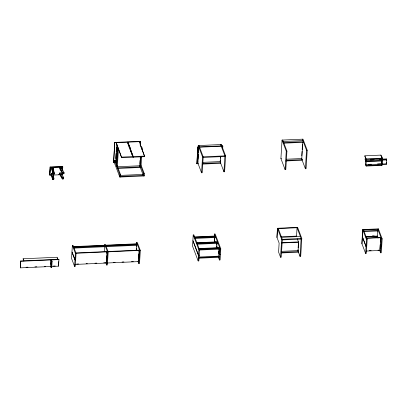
<?xml version="1.0" encoding="UTF-8"?>
<svg xmlns="http://www.w3.org/2000/svg" width="407" height="407" viewBox="0 0 407 407"><rect width="100%" height="100%" fill="white"/><g stroke="black" fill="none" stroke-linecap="round" stroke-linejoin="round"><path stroke-width="0.61" d="M20.752 260.953L20.477 267.857L58.537 266.163L58.939 259.59L58.812 259.254L20.752 260.953L20.477 267.857M57.916 259.295L57.143 257.255L23.113 258.776L23.657 260.902M62.663 170.864L62.637 166.412L50.102 166.972L49.639 174.542L49.893 175.208L51.77 175.122M49.893 175.208L50.356 167.638L50.102 166.972M51.567 173.346L52.452 179.456L53.795 179.395L53.866 178.2L52.91 173.285L51.567 173.346L52.452 179.456M51.887 168.167L52.768 174.277L54.111 174.216L54.187 173.021L53.231 168.106L51.887 168.167L52.768 174.277M53.154 169.302L53.231 168.106M50.682 264.387L50.941 260.2M51.068 260.536L50.702 266.509L51.079 267.506L51.75 267.475L52.116 261.503L51.74 260.505L51.068 260.536L51.445 261.533L51.079 267.506M59.631 172.985L59.554 174.181L62.302 179.014L63.645 178.953L63.721 177.762L60.974 172.924L59.631 172.985L62.378 177.818L62.302 179.014M59.946 167.806L59.87 169.002L62.617 173.835L63.965 173.779L64.036 172.583L61.289 167.745L59.946 167.806L62.693 172.639L62.617 173.835M60.933 173.524L60.974 172.924M61.289 167.745L61.864 169.419M62.485 168.936L62.637 166.412M62.536 170.533L62.764 166.748L50.229 167.308L49.766 174.873L51.017 174.817M62.505 173.387L62.429 174.649L62.174 173.982M58.664 261.645L58.537 266.163M72.36 245.335L71.968 251.75L75 259.727L75.671 259.697L76.063 253.286L73.031 245.309L72.36 245.335L75.392 253.312L75 259.727M74.588 266.458L74.98 260.048L71.947 252.07L71.556 258.481L74.588 266.458L75.259 266.427L75.651 260.017L74.98 260.048M104.35 250.982L104.741 244.571L105.413 244.541L108.191 251.852L107.799 258.267L107.127 258.297L106.486 256.608M74.028 248.092L104.853 246.718L104.68 245.563M106.42 260.226L106.69 255.886M106.838 253.408L106.955 251.546L75.499 252.951M74.939 264.438L106.395 263.034L106.955 251.546M107.107 258.613L107.779 258.582L107.387 264.998L106.715 265.028L107.107 258.613L106.466 256.924M107.127 258.297L107.519 251.882L104.741 244.571M140.4 145.345L140.501 141.28L114.754 142.425L113.533 162.342L113.66 162.673L114.667 162.632M113.66 162.673L114.754 142.425M116.672 164.459L115.14 160.424L114.469 160.455L114.331 162.642L119.806 177.05L144.205 175.961L144.343 173.769L141.056 165.125M115.069 161.518L115.14 160.424M115.547 162.251L115.664 160.383M115.776 158.516L116.081 153.541M116.199 151.674L116.463 147.314M115.715 161.961L116.778 144.536M116.275 165.217L117.323 148.087L117.994 148.062M117.745 149.196L116.697 166.326L117.369 166.295L118.417 149.166L117.745 149.196L117.323 148.087M119.806 177.05L119.938 174.857L114.469 160.455M120.477 177.02L120.609 174.827L116.946 165.186M121.657 157.697L116.224 142.699L121.657 157.697L133.008 157.194L127.574 142.191M133.369 157.178L127.93 142.175L133.369 157.178L144.719 156.67L139.286 141.672L139.245 142.267M140.232 145.635L140.501 141.28M139.901 163.528L140.089 160.409M140.206 158.542L140.318 156.67M139.876 166.351L140.486 156.38M117.475 166.753L139.911 165.756L140.334 166.86L140.293 167.46L117.857 168.457M140.975 156.385L140.43 165.267L141.102 165.237L141.646 156.359M142.074 149.379L142.15 148.107L141.728 147.003L141.056 147.034M136.508 244.22L136.615 242.47L137.286 242.445L140.318 250.422L139.927 256.832L139.255 256.863L138.604 255.153M136.304 250L136.416 248.138M136.528 246.281L136.681 243.803L73.097 246.637L73.224 246.968L136.808 244.134L136.426 250.33M136.681 243.803L136.981 245.284L106.156 246.657M143.157 174.995L143.193 174.394L120.131 175.422M139.947 164.006L143.671 173.799L143.534 175.992L139.749 166.02M138.472 260.032L138.522 261.604L107.066 263.003M138.589 258.17L138.853 253.836M139.006 251.353L139.082 250.117L107.626 251.516L107.753 251.852M138.522 261.604L139.082 250.117M139.235 257.183L139.906 257.153L139.515 263.563L138.843 263.594L139.235 257.183L138.583 255.474M139.255 256.863L139.647 250.447L136.615 242.47M198.209 163.751L196.963 163.807L196.835 163.472L197.848 146.942L198.743 146.902M196.963 163.807L197.848 146.942M197.492 157.83L197.604 155.993M197.904 151.089L198.016 149.252M198.128 147.41L198.24 145.574L221.301 144.546L225.595 155.845L224.618 171.779L223.947 171.81L220.284 162.169M193.213 234.951L192.882 240.369L198.519 255.214L199.191 255.184L199.527 249.766L193.885 234.92L193.213 234.951L198.855 249.796L198.519 255.214M197.771 162.836L197.843 161.61M197.995 159.157L198.295 154.248M198.407 152.406L198.672 148.112M198.875 146.144L198.911 145.543L203.205 156.843L202.228 172.777L201.557 172.807L197.894 163.171L198.87 147.237L197.975 147.273M199.506 147.802L199.542 147.207L221.26 146.235M201.557 172.807L202.533 156.873L198.24 145.574M198.168 260.948L198.504 255.535L192.862 240.685L192.531 246.103L198.168 260.948L198.84 260.923L199.176 255.504L198.723 254.314M214.336 236.411L214.484 234.005L215.155 233.974L220.792 248.819L220.462 254.238L219.79 254.268L218.661 251.297M214.382 241.672L214.575 238.543M214.474 242.633L214.855 236.37L194.256 237.291M195.055 238.416L215.028 237.525L215.064 236.925L214.728 236.04L194.134 236.955M220.156 161.838L220.268 159.997M220.385 158.16L220.497 156.319M221.225 145.772L221.301 144.546M220.324 161.559L220.625 156.649M202.325 162.378L220.319 161.574L220.742 162.683L220.706 163.278L202.711 164.082M221.896 146.805L221.932 146.21L222.827 146.169L222.675 148.616M222.512 148.896L222.7 145.833L221.805 145.874M216.743 244.973L216.936 241.844L196.337 242.765M216.717 247.812L217.063 242.175L197.09 243.065M216.936 241.844L217.236 243.33L197.263 244.22M218.757 253.912L219.027 249.527M218.768 256.12L219.266 247.985L198.667 248.901M223.947 171.81L224.923 155.876L220.63 144.577M198.967 258.191L218.941 257.3L218.976 256.705L218.768 256.151L198.794 257.041M199.466 250.025L219.439 249.135L219.475 248.54L219.139 247.649L198.545 248.57M219.77 254.584L220.441 254.553L220.111 259.971L219.439 260.002L219.77 254.584L218.869 252.208M219.79 254.268L220.121 248.85L214.484 234.005M282.717 140.049L286.925 151.124L285.79 169.648L285.119 169.678L280.911 158.598L282.046 140.079L303.001 139.143L307.209 150.224L306.074 168.747L305.403 168.773L301.414 158.277M297.344 238.914L298.606 242.241L298.061 251.2L300.035 256.41L300.707 256.379L301.806 238.456L297.598 227.376L277.447 228.271L276.897 237.235L279.131 243.106L278.581 252.07L280.56 257.28L281.232 257.249L282.331 239.321L278.246 228.576L278.174 229.772M277.025 237.571L277.574 228.607L297.726 227.706M283.226 142.084L283.262 141.488L302.874 140.613M285.119 169.678L286.253 151.155L282.046 140.079M280.56 257.28L281.659 239.352L277.447 228.271M296.505 236.701L297.054 227.737L301.134 238.487L300.035 256.41M301.806 155.713L302.07 151.389M302.182 149.532L302.487 144.587M301.74 159.137L302.762 142.445M286.594 159.213L301.78 158.537L302.198 159.646L302.162 160.246L285.714 160.979M297.934 250.87L298.005 249.674M298.117 247.883L298.484 241.906L281.558 242.664M281.171 251.358L298.097 250.605L298.473 251.602L298.438 252.198L281.512 252.956M305.403 168.773L306.537 150.254L302.33 139.174M381.435 161.004L381.237 164.27L381.659 165.374L382.097 158.206L380.916 155.103L364.886 155.82L364.86 156.298L366.035 159.396L382.605 158.659L382.193 165.354L366.163 166.066L365.745 164.957L365.979 161.136M366.315 158.959L365.084 159.015L365.898 161.711L381.924 160.994M366.035 159.396L364.886 155.82M366.112 160.841L365.873 164.749L381.369 164.057L381.608 160.155M381.71 158.455L381.634 159.676L366.142 160.363L366.219 159.142M366.163 166.066L365.771 164.479M380.428 243.986L381.074 245.686L381.746 245.655L382.163 238.848L378.373 228.876L362.703 229.573L362.286 236.386L366.071 246.357L366.743 246.327L367.16 239.514L363.497 229.874M361.976 243.849L362.393 237.037M362.408 236.716L362.825 229.904L378.5 229.207L378.424 230.443M365.634 253.485L366.051 246.673L362.266 236.701L361.848 243.513L365.634 253.485L366.305 253.454L366.722 246.642L366.051 246.673M366.071 246.357L366.488 239.545L362.703 229.573M380.916 155.103L381.873 158.165M377.314 237.607L377.391 236.365L378.037 238.07M378.057 237.749L377.411 236.05L377.752 230.474M378.296 230.113L378.373 228.876M379.945 248.901L380.204 244.653M380.357 242.226L380.652 237.367L366.325 238.009M366.295 251.058L380.001 250.447L380.652 237.367M381.054 246.006L381.725 245.976L381.308 252.788L380.637 252.818L381.054 246.006L380.408 244.307M381.074 245.686L381.491 238.873L377.828 229.238M382.529 159.091L386.447 158.918L386.619 159.931L382.142 160.129M386.279 163.568L386.35 162.449M386.452 160.78L386.518 159.661M381.873 164.509L386.355 164.311L386.447 158.918M114.881 142.755L140.629 141.611M129.09 147.227L130.337 147.171M141.478 148.138L142.15 148.107M199.415 146.871L221.133 145.904M121.693 157.102L133.043 156.593M133.404 156.578L144.755 156.074M286.253 151.155L286.925 151.124M306.537 150.254L307.209 150.224M202.533 156.873L225.595 155.845M203.169 157.443L224.883 156.476M50.356 167.638L62.892 167.079M280.911 158.598L281.583 158.572M196.835 163.472L198.082 163.421M202.747 163.482L220.742 162.683M117.272 167.888L140.334 166.86M286.38 160.353L302.198 159.646M381.227 156.466L381.761 156.446L382.605 158.659M366.066 158.918L382.097 158.206M52.844 173.082L54.187 173.021M62.693 172.639L64.036 172.583M64.001 173.179L62.658 173.24L59.91 168.406M370.38 159.905L374.099 159.742M379.675 159.493L381.532 159.407L381.954 160.516L365.924 161.233L365.084 159.015M382.173 159.651L386.65 159.452M58.542 174.481L59.793 174.425M53.027 175.066L59.921 174.761M119.938 174.857L120.609 174.827M143.671 173.799L144.343 173.769M52.523 178.261L53.866 178.2M62.378 177.818L63.721 177.762M368.254 164.372L371.352 164.235M377.548 163.955L380.647 163.818M381.903 164.031L386.38 163.833L386.182 163.299L386.355 164.311M120.513 176.419L143.574 175.392L143.193 174.394M366.193 165.588L381.685 164.896L381.267 163.792M194.47 237.846L215.064 236.925M280.871 236.803L296.54 236.101M281.573 237.327L300.376 236.492M73.433 247.522L104.889 246.118M105.561 246.087L137.017 244.688M281.659 239.352L301.806 238.456M196.673 243.651L217.272 242.73M282.29 239.921L301.099 239.082M372.313 235.938L374.196 235.851M365.4 236.564L377.457 236.045M365.527 236.894L377.437 236.365M366.453 238.339L380.779 237.698M281.685 242.994L298.606 242.241M366.488 239.545L367.16 239.514M381.491 238.873L382.163 238.848M75.392 253.312L107.082 251.882M107.519 251.882L139.204 250.447M139.647 250.447L140.318 250.422M199.501 249.43L219.475 248.54M198.855 249.796L199.527 249.766M220.121 248.85L220.792 248.819M20.879 261.284L58.939 259.59M51.445 261.533L52.116 261.503M198.504 255.535L199.176 255.504M281.547 252.355L298.473 251.602M199.003 257.595L218.976 256.705M369.281 250.585L371.148 250.503M378.001 250.198L379.873 250.117L380.001 250.447M76.704 264.021L78.592 263.934M86.136 263.599L87.398 263.543M94.948 263.207L96.835 263.12M103.754 262.815L105.642 262.729M113.232 262.393L115.12 262.306M122.039 262.001L123.926 261.915M131.476 261.579L133.364 261.492M26.058 267.272L27.961 267.185M34.941 266.875L36.844 266.788M44.455 266.453L45.721 266.392M53.337 266.056L55.24 265.969M61.238 174.059L61.849 175.132M62.764 176.745L63.68 178.358L62.337 178.419L59.59 173.58M366.041 160.099L366.142 160.363M379.558 249.984L380.637 252.818M222.7 145.833L222.827 146.169M214.82 236.971L215.028 237.525M219.231 248.58L219.439 249.135M214.377 240.013L215.054 241.794M216.631 245.95L217.536 248.326M214.357 240.334L215.033 242.114M216.839 246.866L217.287 248.051M218.732 256.746L218.941 257.3M218.31 257.036L219.439 260.002M140.12 144.571L144.5 156.095M138.487 141.366L138.614 141.702M143.768 174.807L144.205 175.961M127.539 142.791L129.507 147.975M129.945 149.125L133.008 157.194M116.768 142.333L116.895 142.669M136.223 248.886L136.874 250.595M136.203 249.206L136.635 250.346M137.978 261.314L138.843 263.594M104.645 246.164L104.853 246.718M106.268 262.703L106.395 263.034M105.861 262.78L106.715 265.028M57.107 257.855L57.494 258.872M23.113 258.776L23.886 260.811M53.19 168.702L54.146 173.616L52.803 173.677L51.847 168.763M53.872 172.985L54.111 174.216M53.114 175.112L53.831 178.795L52.488 178.856L51.531 173.942M53.556 178.164L53.795 179.395M283.684 142.598L283.648 143.193L303.261 142.318L303.296 141.722L283.684 142.598M363.919 230.983L363.883 231.583L378.21 230.942L378.251 230.347L363.919 230.983"/></g></svg>
